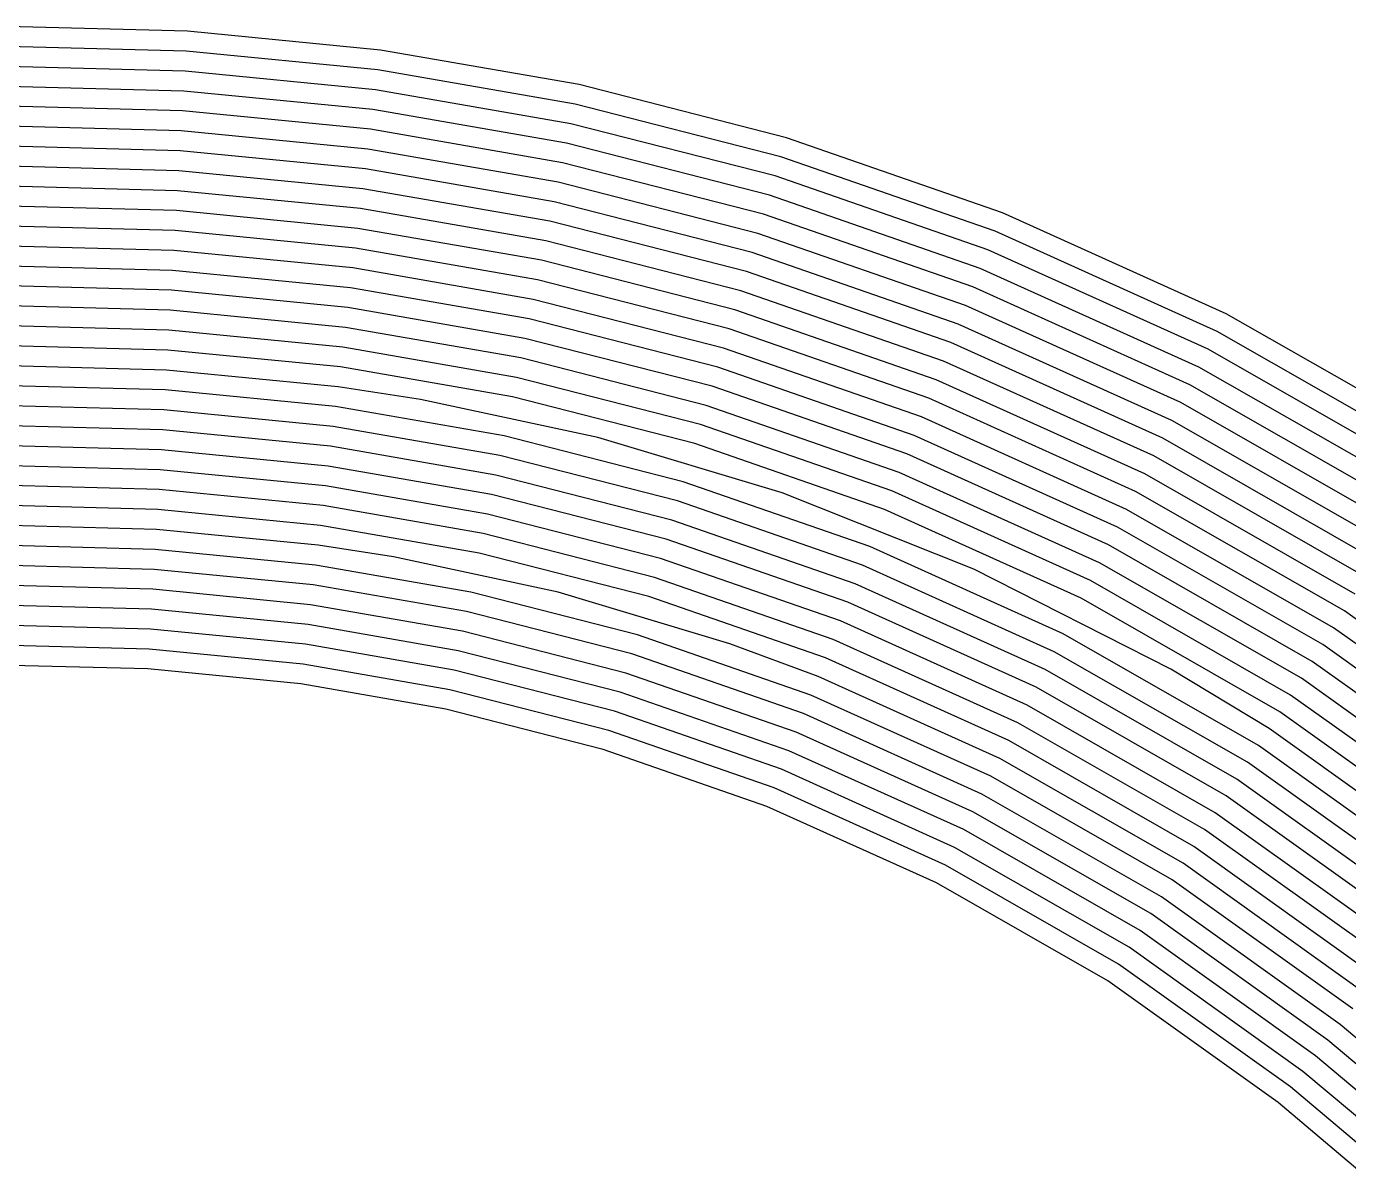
# Model space of a CAD drawing. Header units: metres. Extents: x -19 to 19, y -19.6 to 19.6.
# Drawn here: x -15.003 to -13.015, y -2.984 to -1.259 of the extents above; entities that cross this region are included whole.
import ezdxf

# ---------------------------------------------------------------- set-up
doc = ezdxf.new("R2010")
doc.units = ezdxf.units.M

msp = doc.modelspace()

# ---------------------------------------------------------------- linework, layer by layer
for p, q in [((-14.760635, -1.266686, 0.684386), (-15.031527, -1.259456, 0.684497)), ((-14.470709, -1.294995, 0.683989), (-14.760635, -1.266686, 0.684386)), ((-14.762496, -1.296643, 0.683887), (-15.031339, -1.289468, 0.683998)), ((-14.474452, -1.324768, 0.683488), (-14.762496, -1.296643, 0.683887)), ((-14.171799, -1.346944, 0.683259), (-14.470709, -1.294995, 0.683989)), ((-14.764356, -1.3266, 0.683388), (-15.031152, -1.319479, 0.6835)), ((-14.478195, -1.354541, 0.682988), (-14.764356, -1.3266, 0.683388)), ((-14.178069, -1.376283, 0.682757), (-14.474452, -1.324768, 0.683488)), ((-14.766216, -1.356557, 0.68289), (-15.030964, -1.349491, 0.683001)), ((-13.859991, -1.426783, 0.682108), (-14.171799, -1.346944, 0.683259)), ((-14.481937, -1.384314, 0.682487), (-14.766216, -1.356557, 0.68289)), ((-14.184339, -1.405622, 0.682255), (-14.478195, -1.354541, 0.682988)), ((-14.768077, -1.386514, 0.682391), (-15.030776, -1.379502, 0.682503)), ((-14.48568, -1.414087, 0.681986), (-14.768077, -1.386514, 0.682391)), ((-14.19061, -1.434961, 0.681753), (-14.481937, -1.384314, 0.682487)), ((-13.868615, -1.455519, 0.681602), (-14.178069, -1.376283, 0.682757)), ((-14.769937, -1.41647, 0.681892), (-15.030588, -1.409514, 0.682005)), ((-13.877238, -1.484255, 0.681097), (-14.184339, -1.405622, 0.682255)), ((-14.489423, -1.44386, 0.681486), (-14.769937, -1.41647, 0.681892)), ((-14.19688, -1.4643, 0.681251), (-14.48568, -1.414087, 0.681986)), ((-13.535524, -1.539479, 0.680419), (-13.859991, -1.426783, 0.682108)), ((-14.771797, -1.446427, 0.681393), (-15.0304, -1.439526, 0.681506)), ((-14.493166, -1.473633, 0.680985), (-14.771797, -1.446427, 0.681393)), ((-14.20315, -1.493639, 0.680749), (-14.489423, -1.44386, 0.681486)), ((-13.885862, -1.512992, 0.680591), (-14.19061, -1.434961, 0.681753)), ((-14.773658, -1.476384, 0.680895), (-15.030213, -1.469537, 0.681008)), ((-13.894485, -1.541728, 0.680086), (-14.19688, -1.4643, 0.681251)), ((-13.546596, -1.567365, 0.679912), (-13.868615, -1.455519, 0.681602)), ((-14.496909, -1.503406, 0.680485), (-14.773658, -1.476384, 0.680895)), ((-14.209421, -1.522978, 0.680247), (-14.493166, -1.473633, 0.680985)), ((-13.557668, -1.59525, 0.679406), (-13.877238, -1.484255, 0.681097)), ((-14.775518, -1.506341, 0.680396), (-15.030025, -1.499549, 0.680509)), ((-14.500652, -1.533179, 0.679984), (-14.775518, -1.506341, 0.680396)), ((-14.215691, -1.552317, 0.679745), (-14.496909, -1.503406, 0.680485)), ((-13.903109, -1.570464, 0.67958), (-14.20315, -1.493639, 0.680749)), ((-14.777379, -1.536298, 0.679897), (-15.029837, -1.52956, 0.680011)), ((-13.911732, -1.599201, 0.679075), (-14.209421, -1.522978, 0.680247)), ((-13.568739, -1.623136, 0.678899), (-13.885862, -1.512992, 0.680591)), ((-14.504395, -1.562952, 0.679483), (-14.777379, -1.536298, 0.679897)), ((-14.221961, -1.581656, 0.679243), (-14.500652, -1.533179, 0.679984)), ((-13.579811, -1.651022, 0.678393), (-13.894485, -1.541728, 0.680086)), ((-13.199205, -1.691216, 0.678013), (-13.535524, -1.539479, 0.680419)), ((-14.779239, -1.566255, 0.679399), (-15.029649, -1.559572, 0.679512)), ((-14.508137, -1.592725, 0.678983), (-14.779239, -1.566255, 0.679399)), ((-14.228232, -1.610995, 0.678741), (-14.504395, -1.562952, 0.679483)), ((-13.920356, -1.627937, 0.678569), (-14.215691, -1.552317, 0.679745)), ((-13.212811, -1.717959, 0.677501), (-13.546596, -1.567365, 0.679912)), ((-14.781099, -1.596212, 0.6789), (-15.029462, -1.589583, 0.679014)), ((-13.928979, -1.656673, 0.678064), (-14.221961, -1.581656, 0.679243)), ((-13.590883, -1.678907, 0.677887), (-13.903109, -1.570464, 0.67958)), ((-14.51188, -1.622498, 0.678482), (-14.781099, -1.596212, 0.6789)), ((-14.234502, -1.640334, 0.678239), (-14.508137, -1.592725, 0.678983)), ((-13.601955, -1.706793, 0.67738), (-13.911732, -1.599201, 0.679075)), ((-13.226416, -1.744701, 0.67699), (-13.557668, -1.59525, 0.679406)), ((-14.78296, -1.626169, 0.678401), (-15.029274, -1.619595, 0.678516)), ((-14.515623, -1.652271, 0.677981), (-14.78296, -1.626169, 0.678401)), ((-14.240772, -1.669673, 0.677737), (-14.51188, -1.622498, 0.678482)), ((-13.937603, -1.685409, 0.677558), (-14.228232, -1.610995, 0.678741)), ((-13.613026, -1.734679, 0.676874), (-13.920356, -1.627937, 0.678569)), ((-13.240022, -1.771443, 0.676478), (-13.568739, -1.623136, 0.678899)), ((-14.78482, -1.656125, 0.677902), (-15.029086, -1.649606, 0.678017)), ((-13.946226, -1.714146, 0.677053), (-14.234502, -1.640334, 0.678239)), ((-14.519366, -1.682044, 0.677481), (-14.78482, -1.656125, 0.677902)), ((-14.247043, -1.699012, 0.677235), (-14.515623, -1.652271, 0.677981)), ((-13.624098, -1.762565, 0.676367), (-13.928979, -1.656673, 0.678064)), ((-13.253627, -1.798185, 0.675967), (-13.579811, -1.651022, 0.678393)), ((-14.78668, -1.686082, 0.677404), (-15.028898, -1.679618, 0.677519)), ((-14.523109, -1.711817, 0.67698), (-14.78668, -1.686082, 0.677404)), ((-14.253313, -1.728351, 0.676733), (-14.519366, -1.682044, 0.677481)), ((-13.954849, -1.742882, 0.676547), (-14.240772, -1.669673, 0.677737)), ((-13.63517, -1.79045, 0.675861), (-13.937603, -1.685409, 0.677558)), ((-13.267233, -1.824927, 0.675455), (-13.590883, -1.678907, 0.677887)), ((-13.963473, -1.771618, 0.676042), (-14.247043, -1.699012, 0.677235)), ((-13.280838, -1.851669, 0.674944), (-13.601955, -1.706793, 0.67738)), ((-12.859789, -1.885251, 0.674715), (-13.199205, -1.691216, 0.678013)), ((-14.788541, -1.716039, 0.676905), (-15.028711, -1.70963, 0.67702)), ((-14.526852, -1.741589, 0.676479), (-14.788541, -1.716039, 0.676905)), ((-14.259583, -1.75769, 0.676231), (-14.523109, -1.711817, 0.67698)), ((-13.972096, -1.800354, 0.675536), (-14.253313, -1.728351, 0.676733)), ((-13.646241, -1.818336, 0.675354), (-13.946226, -1.714146, 0.677053)), ((-12.875955, -1.910529, 0.674203), (-13.212811, -1.717959, 0.677501)), ((-14.790401, -1.745996, 0.676406), (-15.028523, -1.739641, 0.676522)), ((-14.530595, -1.771362, 0.675979), (-14.790401, -1.745996, 0.676406)), ((-14.265854, -1.787029, 0.675729), (-14.526852, -1.741589, 0.676479)), ((-13.657313, -1.846222, 0.674848), (-13.954849, -1.742882, 0.676547)), ((-13.294444, -1.878412, 0.674432), (-13.613026, -1.734679, 0.676874)), ((-12.89212, -1.935807, 0.673692), (-13.226416, -1.744701, 0.67699)), ((-13.98072, -1.829091, 0.675031), (-14.259583, -1.75769, 0.676231)), ((-13.308049, -1.905154, 0.673921), (-13.624098, -1.762565, 0.676367)), ((-14.792262, -1.775953, 0.675908), (-15.028335, -1.769653, 0.676024)), ((-14.534337, -1.801135, 0.675478), (-14.792262, -1.775953, 0.675908)), ((-14.272124, -1.816368, 0.675227), (-14.530595, -1.771362, 0.675979)), ((-13.989343, -1.857827, 0.674525), (-14.265854, -1.787029, 0.675729)), ((-13.668385, -1.874107, 0.674341), (-13.963473, -1.771618, 0.676042)), ((-12.908286, -1.961085, 0.67318), (-13.240022, -1.771443, 0.676478)), ((-14.794122, -1.80591, 0.675409), (-15.028147, -1.799664, 0.675525)), ((-14.53808, -1.830908, 0.674977), (-14.794122, -1.80591, 0.675409)), ((-14.410138, -1.820252, 0.675179), (-14.534337, -1.801135, 0.675478)), ((-13.679456, -1.901993, 0.673835), (-13.972096, -1.800354, 0.675536)), ((-13.321655, -1.931896, 0.673409), (-13.63517, -1.79045, 0.675861)), ((-12.924452, -1.986363, 0.672668), (-13.253627, -1.798185, 0.675967)), ((-14.143874, -1.877221, 0.674183), (-14.410138, -1.820252, 0.675179)), ((-13.997967, -1.886563, 0.67402), (-14.272124, -1.816368, 0.675227)), ((-13.33526, -1.958638, 0.672898), (-13.646241, -1.818336, 0.675354)), ((-12.940618, -2.011641, 0.672157), (-13.267233, -1.824927, 0.675455)), ((-14.795982, -1.835867, 0.67491), (-15.027959, -1.829676, 0.675027)), ((-14.541823, -1.860681, 0.674477), (-14.795982, -1.835867, 0.67491)), ((-14.284665, -1.875046, 0.674223), (-14.53808, -1.830908, 0.674977)), ((-13.690528, -1.929879, 0.673328), (-13.98072, -1.829091, 0.675031)), ((-13.348866, -1.98538, 0.672386), (-13.657313, -1.846222, 0.674848)), ((-14.797843, -1.865824, 0.674412), (-15.027772, -1.859687, 0.674528)), ((-14.545566, -1.890454, 0.673976), (-14.797843, -1.865824, 0.674412)), ((-14.290935, -1.904385, 0.673721), (-14.541823, -1.860681, 0.674477)), ((-13.7016, -1.957764, 0.672822), (-13.989343, -1.857827, 0.674525)), ((-12.956784, -2.036919, 0.671645), (-13.280838, -1.851669, 0.674944)), ((-14.015214, -1.944036, 0.673009), (-14.284665, -1.875046, 0.674223)), ((-13.866534, -1.960525, 0.672723), (-14.143874, -1.877221, 0.674183)), ((-13.712672, -1.98565, 0.672315), (-13.997967, -1.886563, 0.67402)), ((-13.362471, -2.012122, 0.671875), (-13.668385, -1.874107, 0.674341)), ((-12.97295, -2.062197, 0.671133), (-13.294444, -1.878412, 0.674432)), ((-14.799703, -1.89578, 0.673913), (-15.027584, -1.889699, 0.67403)), ((-14.549309, -1.920227, 0.673475), (-14.799703, -1.89578, 0.673913)), ((-14.297205, -1.933724, 0.673219), (-14.545566, -1.890454, 0.673976)), ((-14.023837, -1.972772, 0.672503), (-14.290935, -1.904385, 0.673721)), ((-13.376077, -2.038865, 0.671363), (-13.679456, -1.901993, 0.673835)), ((-12.989116, -2.087475, 0.670622), (-13.308049, -1.905154, 0.673921)), ((-14.801563, -1.925737, 0.673414), (-15.027396, -1.91971, 0.673532)), ((-14.553052, -1.95, 0.672975), (-14.801563, -1.925737, 0.673414)), ((-14.303476, -1.963063, 0.672717), (-14.549309, -1.920227, 0.673475)), ((-14.032461, -2.001508, 0.671998), (-14.297205, -1.933724, 0.673219)), ((-13.734815, -2.041421, 0.671302), (-14.015214, -1.944036, 0.673009)), ((-13.389682, -2.065607, 0.670852), (-13.690528, -1.929879, 0.673328)), ((-13.005281, -2.112753, 0.67011), (-13.321655, -1.931896, 0.673409)), ((-14.803424, -1.955694, 0.672915), (-15.027208, -1.949722, 0.673033)), ((-14.556795, -1.979773, 0.672474), (-14.803424, -1.955694, 0.672915)), ((-14.309746, -1.992402, 0.672215), (-14.553052, -1.95, 0.672975)), ((-14.041084, -2.030245, 0.671493), (-14.303476, -1.963063, 0.672717)), ((-13.578264, -2.075078, 0.670645), (-13.866534, -1.960525, 0.672723)), ((-13.403288, -2.092349, 0.67034), (-13.7016, -1.957764, 0.672822)), ((-13.021447, -2.138031, 0.669598), (-13.33526, -1.958638, 0.672898)), ((-14.805284, -1.985651, 0.672417), (-15.027021, -1.979734, 0.672535)), ((-14.560537, -2.009546, 0.671974), (-14.805284, -1.985651, 0.672417)), ((-14.316017, -2.021741, 0.671713), (-14.556795, -1.979773, 0.672474)), ((-13.745887, -2.069307, 0.670796), (-14.023837, -1.972772, 0.672503)), ((-13.416893, -2.119091, 0.669829), (-13.712672, -1.98565, 0.672315)), ((-13.037613, -2.163309, 0.669086), (-13.348866, -1.98538, 0.672386)), ((-14.049708, -2.058981, 0.670987), (-14.309746, -1.992402, 0.672215)), ((-13.756958, -2.097193, 0.67029), (-14.032461, -2.001508, 0.671998)), ((-14.807145, -2.015608, 0.671918), (-15.026833, -2.009745, 0.672036)), ((-14.56428, -2.039319, 0.671473), (-14.807145, -2.015608, 0.671918)), ((-14.322287, -2.05108, 0.671211), (-14.560537, -2.009546, 0.671974)), ((-14.058331, -2.087717, 0.670482), (-14.316017, -2.021741, 0.671713)), ((-13.053779, -2.188587, 0.668575), (-13.362471, -2.012122, 0.671875)), ((-14.809005, -2.045565, 0.671419), (-15.026645, -2.039757, 0.671538)), ((-14.568023, -2.069092, 0.670972), (-14.809005, -2.045565, 0.671419)), ((-14.451179, -2.056728, 0.671182), (-14.56428, -2.039319, 0.671473)), ((-13.76803, -2.125078, 0.669783), (-14.041084, -2.030245, 0.671493)), ((-13.444104, -2.172576, 0.668806), (-13.734815, -2.041421, 0.671302)), ((-13.069945, -2.213865, 0.668063), (-13.376077, -2.038865, 0.671363)), ((-14.203351, -2.10975, 0.670155), (-14.451179, -2.056728, 0.671182)), ((-14.066955, -2.116453, 0.669976), (-14.322287, -2.05108, 0.671211)), ((-13.779102, -2.152964, 0.669277), (-14.049708, -2.058981, 0.670987)), ((-13.086111, -2.239143, 0.667551), (-13.389682, -2.065607, 0.670852)), ((-14.810865, -2.075522, 0.670921), (-15.026457, -2.069768, 0.671039)), ((-14.571766, -2.098865, 0.670472), (-14.810865, -2.075522, 0.670921)), ((-14.334828, -2.109758, 0.670207), (-14.568023, -2.069092, 0.670972)), ((-13.45771, -2.199318, 0.668294), (-13.745887, -2.069307, 0.670796)), ((-13.282483, -2.225621, 0.667725), (-13.578264, -2.075078, 0.670645)), ((-14.812726, -2.105479, 0.670422), (-15.02627, -2.09978, 0.670541)), ((-14.575509, -2.128638, 0.669971), (-14.812726, -2.105479, 0.670422)), ((-14.341098, -2.139097, 0.669705), (-14.571766, -2.098865, 0.670472)), ((-13.790173, -2.18085, 0.66877), (-14.058331, -2.087717, 0.670482)), ((-13.471315, -2.22606, 0.667782), (-13.756958, -2.097193, 0.67029)), ((-13.102277, -2.264421, 0.66704), (-13.403288, -2.092349, 0.67034)), ((-14.084202, -2.173926, 0.668965), (-14.334828, -2.109758, 0.670207)), ((-13.94522, -2.187282, 0.668667), (-14.203351, -2.10975, 0.670155)), ((-13.801245, -2.208736, 0.668264), (-14.066955, -2.116453, 0.669976)), ((-13.484921, -2.252802, 0.667271), (-13.76803, -2.125078, 0.669783)), ((-13.118442, -2.289699, 0.666528), (-13.416893, -2.119091, 0.669829)), ((-14.814586, -2.135435, 0.669923), (-15.026082, -2.129791, 0.670043)), ((-14.579252, -2.158411, 0.66947), (-14.814586, -2.135435, 0.669923)), ((-14.347368, -2.168436, 0.669203), (-14.575509, -2.128638, 0.669971)), ((-14.092825, -2.202662, 0.66846), (-14.341098, -2.139097, 0.669705)), ((-12.709436, -2.361032, 0.665195), (-13.021447, -2.138031, 0.669598)), ((-14.816446, -2.165392, 0.669424), (-15.025894, -2.159803, 0.669544)), ((-14.582995, -2.188184, 0.66897), (-14.816446, -2.165392, 0.669424)), ((-14.353639, -2.197775, 0.668701), (-14.579252, -2.158411, 0.66947)), ((-13.498526, -2.279544, 0.666759), (-13.779102, -2.152964, 0.669277)), ((-12.728149, -2.384489, 0.664687), (-13.037613, -2.163309, 0.669086)), ((-14.101448, -2.231398, 0.667954), (-14.347368, -2.168436, 0.669203)), ((-13.823388, -2.264507, 0.667251), (-14.084202, -2.173926, 0.668965)), ((-13.512132, -2.306286, 0.666248), (-13.790173, -2.18085, 0.66877)), ((-13.150774, -2.340255, 0.665505), (-13.444104, -2.172576, 0.668806)), ((-14.818307, -2.195349, 0.668926), (-15.025706, -2.189815, 0.669046)), ((-14.586737, -2.217957, 0.668469), (-14.818307, -2.195349, 0.668926)), ((-14.359909, -2.227114, 0.668199), (-14.582995, -2.188184, 0.66897)), ((-14.110072, -2.260135, 0.667449), (-14.353639, -2.197775, 0.668701)), ((-13.83446, -2.292393, 0.666744), (-14.092825, -2.202662, 0.66846)), ((-13.812317, -2.236621, 0.667757), (-13.94522, -2.187282, 0.668667)), ((-13.16694, -2.365533, 0.664993), (-13.45771, -2.199318, 0.668294)), ((-12.746862, -2.407946, 0.664179), (-13.053779, -2.188587, 0.668575)), ((-14.820167, -2.225306, 0.668427), (-15.025518, -2.219826, 0.668547)), ((-14.59048, -2.24773, 0.667968), (-14.820167, -2.225306, 0.668427)), ((-14.366179, -2.256453, 0.667697), (-14.586737, -2.217957, 0.668469)), ((-13.525737, -2.333029, 0.665736), (-13.801245, -2.208736, 0.668264)), ((-13.183106, -2.390811, 0.664481), (-13.471315, -2.22606, 0.667782)), ((-13.134608, -2.314977, 0.666016), (-13.282483, -2.225621, 0.667725)), ((-12.765574, -2.431403, 0.663671), (-13.069945, -2.213865, 0.668063)), ((-14.118695, -2.288871, 0.666943), (-14.359909, -2.227114, 0.668199)), ((-13.845532, -2.320278, 0.666238), (-14.101448, -2.231398, 0.667954)), ((-13.539343, -2.359771, 0.665225), (-13.812317, -2.236621, 0.667757)), ((-12.784287, -2.454861, 0.663163), (-13.086111, -2.239143, 0.667551)), ((-14.37245, -2.285792, 0.667195), (-14.59048, -2.24773, 0.667968)), ((-14.127319, -2.317607, 0.666441), (-14.366179, -2.256453, 0.667697)), ((-13.856604, -2.348164, 0.665722), (-14.110072, -2.260135, 0.667449)), ((-13.552948, -2.386513, 0.664713), (-13.823388, -2.264507, 0.667251)), ((-13.199272, -2.416089, 0.66397), (-13.484921, -2.252802, 0.667271)), ((-12.802999, -2.478318, 0.662655), (-13.102277, -2.264421, 0.66704)), ((-13.215438, -2.441367, 0.663458), (-13.498526, -2.279544, 0.666759)), ((-14.135942, -2.346344, 0.665944), (-14.37245, -2.285792, 0.667195)), ((-13.867675, -2.376049, 0.6652), (-14.118695, -2.288871, 0.666943)), ((-13.566554, -2.413255, 0.664202), (-13.83446, -2.292393, 0.666744)), ((-12.821712, -2.501775, 0.662147), (-13.118442, -2.289699, 0.666528)), ((-13.878747, -2.403935, 0.664678), (-14.127319, -2.317607, 0.666441)), ((-13.580159, -2.439997, 0.66369), (-13.845532, -2.320278, 0.666238)), ((-13.231603, -2.466645, 0.662946), (-13.512132, -2.306286, 0.666248)), ((-12.840425, -2.525232, 0.661639), (-13.134608, -2.314977, 0.666016)), ((-13.247769, -2.491923, 0.662435), (-13.525737, -2.333029, 0.665736)), ((-12.859137, -2.548689, 0.661131), (-13.150774, -2.340255, 0.665505)), ((-13.889819, -2.43182, 0.664156), (-14.135942, -2.346344, 0.665944)), ((-13.593765, -2.46674, 0.663179), (-13.856604, -2.348164, 0.665722)), ((-13.263935, -2.517201, 0.661923), (-13.539343, -2.359771, 0.665225)), ((-13.60737, -2.493482, 0.662667), (-13.867675, -2.376049, 0.6652)), ((-12.87785, -2.572146, 0.660623), (-13.16694, -2.365533, 0.664993)), ((-13.620976, -2.520224, 0.662156), (-13.878747, -2.403935, 0.664678)), ((-13.280101, -2.542479, 0.661411), (-13.552948, -2.386513, 0.664713)), ((-12.896562, -2.595603, 0.660115), (-13.183106, -2.390811, 0.664481)), ((-13.296267, -2.567757, 0.6609), (-13.566554, -2.413255, 0.664202)), ((-12.915275, -2.61906, 0.659607), (-13.199272, -2.416089, 0.66397)), ((-13.634581, -2.546966, 0.661644), (-13.889819, -2.43182, 0.664156)), ((-13.312433, -2.593035, 0.660388), (-13.580159, -2.439997, 0.66369)), ((-12.933988, -2.642517, 0.659099), (-13.215438, -2.441367, 0.663458)), ((-13.328599, -2.618313, 0.659876), (-13.593765, -2.46674, 0.663179)), ((-12.9527, -2.665974, 0.658591), (-13.231603, -2.466645, 0.662946)), ((-13.344764, -2.643591, 0.659365), (-13.60737, -2.493482, 0.662667)), ((-12.971413, -2.689431, 0.658083), (-13.247769, -2.491923, 0.662435)), ((-13.36093, -2.668869, 0.658853), (-13.620976, -2.520224, 0.662156)), ((-12.990125, -2.712888, 0.657575), (-13.263935, -2.517201, 0.661923)), ((-13.008838, -2.736345, 0.657068), (-13.280101, -2.542479, 0.661411)), ((-13.377096, -2.694147, 0.658341), (-13.634581, -2.546966, 0.661644)), ((-13.027551, -2.759803, 0.65656), (-13.296267, -2.567757, 0.6609)), ((-13.046263, -2.78326, 0.656052), (-13.312433, -2.593035, 0.660388)), ((-13.064976, -2.806717, 0.655544), (-13.328599, -2.618313, 0.659876)), ((-13.083688, -2.830174, 0.655036), (-13.344764, -2.643591, 0.659365)), ((-13.102401, -2.853631, 0.654528), (-13.36093, -2.668869, 0.658853)), ((-13.121114, -2.877088, 0.65402), (-13.377096, -2.694147, 0.658341)), ((-12.894605, -2.871795, 0.653912), (-13.027551, -2.759803, 0.65656)), ((-12.914578, -2.89419, 0.653409), (-13.046263, -2.78326, 0.656052)), ((-12.934551, -2.916585, 0.652905), (-13.064976, -2.806717, 0.655544)), ((-12.954524, -2.93898, 0.652402), (-13.083688, -2.830174, 0.655036)), ((-12.974497, -2.961375, 0.651898), (-13.102401, -2.853631, 0.654528)), ((-12.99447, -2.98377, 0.651395), (-13.121114, -2.877088, 0.65402))]:
    msp.add_line(p, q)

doc.saveas('drawing.dxf')
